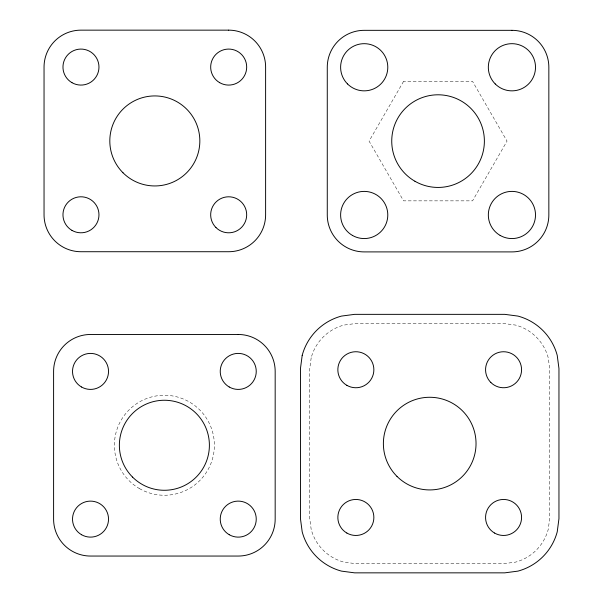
<?xml version="1.0" encoding="UTF-8"?>
<svg xmlns="http://www.w3.org/2000/svg" width="603" height="603" viewBox="0 0 603 603"><rect width="100%" height="100%" fill="white"/><g stroke="black" fill="none" stroke-linecap="round" stroke-linejoin="round"><path stroke-width="0.45" stroke-dasharray="3.02 2.26" d="M311.186 357.775L309.693 369.134L309.693 518.06L311.186 529.426A46.243 46.243 0 0 0 343.883 562.124L355.25 563.617L504.176 563.617L515.535 562.124A46.243 46.243 0 0 0 548.233 529.426L549.732 518.06L549.732 369.134L548.233 357.775A46.243 46.243 0 0 0 515.535 325.077L504.176 323.577L355.25 323.577L343.883 325.077A46.243 46.243 0 0 0 311.186 357.775M403.573 81.382L369.081 141.117L403.573 200.852L472.548 200.852L507.033 141.117L472.548 81.382L403.573 81.382M139.383 488.558A49.996 49.996 0 0 0 214.374 445.263A49.996 49.996 0 0 0 139.383 401.967A49.996 49.996 0 0 0 139.383 488.558"/><path stroke-width="0.9" d="M302.193 355.363L300.46 368.531L300.46 518.67L302.193 531.838A55.551 55.551 0 0 0 341.479 571.116L354.647 572.85L504.779 572.85L517.947 571.116A55.551 55.551 0 0 0 557.225 531.838L558.958 518.67L558.958 368.531L557.225 355.363A55.551 55.551 0 0 0 517.947 316.085L504.779 314.351L354.647 314.351L341.479 316.085A55.551 55.551 0 0 0 302.193 355.363M228.68 30.15L80.968 30.15A36.926 36.926 0 0 0 44.042 67.076L44.042 214.796A36.926 36.926 0 0 0 80.968 251.722L228.68 251.722A36.926 36.926 0 0 0 265.614 214.796L265.614 67.076A36.926 36.926 0 0 0 228.68 30.15M511.917 30.331L364.204 30.331A36.926 36.926 0 0 0 327.271 67.265L327.271 214.977A36.926 36.926 0 0 0 364.204 251.903L511.917 251.903A36.926 36.926 0 0 0 548.843 214.977L548.843 67.265A36.926 36.926 0 0 0 511.917 30.331M238.238 334.477L90.525 334.477A36.926 36.926 0 0 0 53.599 371.403L53.599 519.123A36.926 36.926 0 0 0 90.525 556.049L238.238 556.049A36.926 36.926 0 0 0 275.172 519.123L275.172 371.403A36.926 36.926 0 0 0 238.238 334.477M71.968 82.671A18 18 0 0 0 98.967 67.076A18 18 0 0 0 71.968 51.489A18 18 0 0 0 71.968 82.671M215.949 227.527A18 18 0 0 0 246.069 219.454A18 18 0 0 0 224.022 197.407A18 18 0 0 0 215.949 227.527M219.68 82.671A18 18 0 0 0 246.687 67.076A18 18 0 0 0 219.68 51.489A18 18 0 0 0 219.68 82.671M71.968 230.384A18 18 0 0 0 98.967 214.796A18 18 0 0 0 71.968 199.201A18 18 0 0 0 71.968 230.384M122.997 172.767A45.014 45.014 0 0 0 198.304 152.589A45.014 45.014 0 0 0 143.175 97.46A45.014 45.014 0 0 0 122.997 172.767M494.566 533.044A18 18 0 0 0 521.572 517.457A18 18 0 0 0 494.566 501.869A18 18 0 0 0 494.566 533.044M346.853 385.332A18 18 0 0 0 373.86 369.745A18 18 0 0 0 346.853 354.149A18 18 0 0 0 346.853 385.332M490.842 382.475A18 18 0 0 0 520.954 374.403A18 18 0 0 0 498.907 352.356A18 18 0 0 0 490.842 382.475M346.853 533.044A18 18 0 0 0 373.86 517.457A18 18 0 0 0 346.853 501.869A18 18 0 0 0 346.853 533.044M396.955 476.355A46.318 46.318 0 0 0 474.455 455.589A46.318 46.318 0 0 0 417.721 398.854A46.318 46.318 0 0 0 396.955 476.355M229.238 534.71A18 18 0 0 0 256.245 519.123A18 18 0 0 0 229.238 503.528A18 18 0 0 0 229.238 534.71M81.526 386.998A18 18 0 0 0 108.525 371.403A18 18 0 0 0 81.526 355.815A18 18 0 0 0 81.526 386.998M229.238 386.998A18 18 0 0 0 256.245 371.403A18 18 0 0 0 229.238 355.815A18 18 0 0 0 229.238 386.998M81.526 534.71A18 18 0 0 0 108.525 519.123A18 18 0 0 0 81.526 503.528A18 18 0 0 0 81.526 534.71M132.554 477.094A45.014 45.014 0 0 0 207.862 456.916A45.014 45.014 0 0 0 152.732 401.786A45.014 45.014 0 0 0 132.554 477.094M500.121 235.404A23.592 23.592 0 0 0 535.509 214.977A23.592 23.592 0 0 0 500.121 194.55A23.592 23.592 0 0 0 500.121 235.404M495.236 83.945A23.592 23.592 0 0 0 534.703 73.37A23.592 23.592 0 0 0 505.811 44.479A23.592 23.592 0 0 0 495.236 83.945M347.524 83.945A23.592 23.592 0 0 0 386.99 73.37A23.592 23.592 0 0 0 358.099 44.479A23.592 23.592 0 0 0 347.524 83.945M352.408 235.404A23.592 23.592 0 0 0 387.789 214.977A23.592 23.592 0 0 0 352.408 194.55A23.592 23.592 0 0 0 352.408 235.404M414.902 181.232A46.318 46.318 0 0 0 484.382 141.117A46.318 46.318 0 0 0 414.902 101.002A46.318 46.318 0 0 0 414.902 181.232"/></g></svg>
